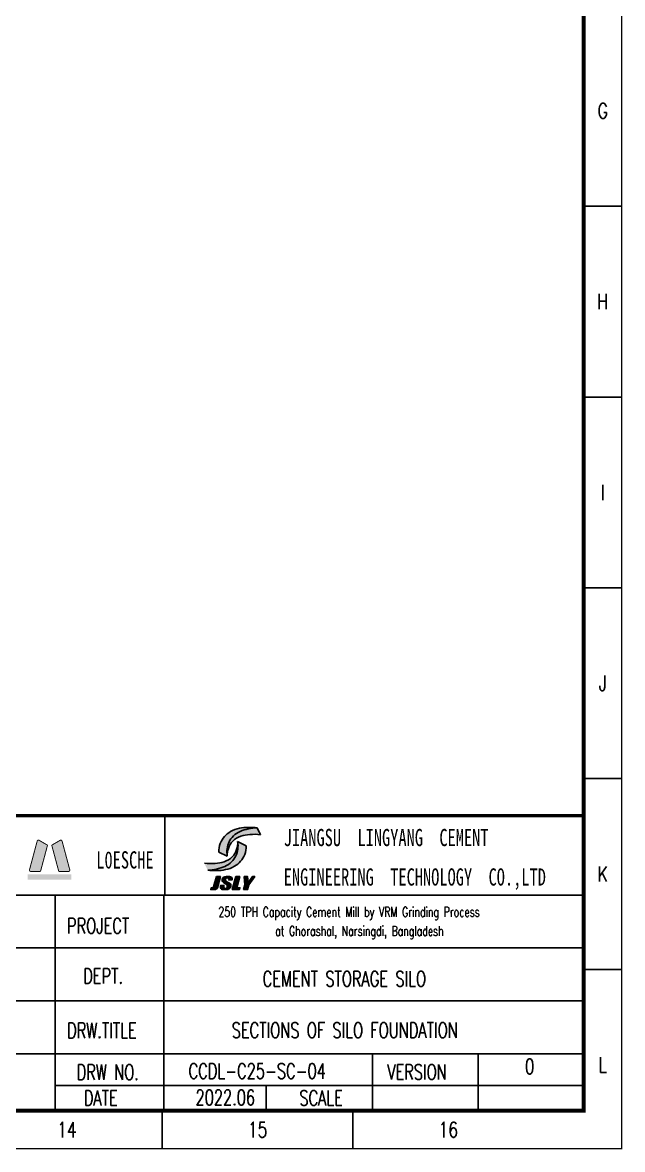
# Model space of a CAD drawing. Extents: x -84745 to 85, y -317996 to 13282.
# Drawn here: x -15646 to 85, y -195808 to -166277 of the extents above; entities that cross this region are included whole.
import ezdxf
from ezdxf.enums import TextEntityAlignment as Align

# ---------------------------------------------------------------- set-up
doc = ezdxf.new("R2010")
doc.units = 0
doc.header["$LTSCALE"] = 2000
doc.header["$MEASUREMENT"] = 0
doc.layers.get('0').update_dxf_attribs({"linetype": 'CONTINUOUS'})
for name, color, linetype in [('22', 7, 'CONTINUOUS'), ('DIM', 7, 'CONTINUOUS'), ('P_OUTER_FRAME', 131, 'CONTINUOUS'), ('TK', 1, 'CONTINUOUS'), ('图层3', 1, 'CONTINUOUS')]:
    doc.layers.add(name, color=color, linetype=linetype)
doc.layers.add('Rahm7', color=7, linetype='CONTINUOUS', lineweight=50)
doc.styles.add('HZFS', font='SIMPLEX', dxfattribs={"width": 0.7, "bigfont": 'HZFS'})
doc.styles.add('HZTXT', font='romans.shx', dxfattribs={"width": 0.7, "bigfont": 'hztxt.shx'})
doc.styles.add('TK-HZ', font='txt.shx', dxfattribs={"width": 0.8, "bigfont": 'hztxt.shx'})

# ---------------------------------------------------------------- blocks, each defined once
blk = doc.blocks.new('A1-1')
at = {"layer": 'TK', "color": 7}
for p, q in [((83100, 24700), (84100, 24700)), ((83100, 19700), (84100, 19700)), ((83100, 14700), (84100, 14700)), ((83100, 9700), (84100, 9700)), ((83100, 4700), (84100, 4700)), ((72050, 999.9999999999997), (72050, -3.410605131648481e-13)), ((77050, 999.9999999999997), (77050, -3.410605131648481e-13))]:
    blk.add_line(p, q, dxfattribs=at)
for points, const_width in [([(0, 0), (84100, 0), (84100, 59400), (3.637978807091713e-12, 59400)], 35), ([(2500, 999.9999999999997), (83100, 999.9999999999997), (83100, 58400), (2500.000000000004, 58400)], 100)]:
    blk.add_lwpolyline(points, close=True, dxfattribs=dict(at, const_width=const_width))
at = {"layer": 'TK', "color": 7, "style": 'TK-HZ', "width": 0.75}
for s, p in [('G', (83600, 27200)), ('H', (83600, 22200)), ('I', (83600, 17200)), ('J', (83600, 12200)), ('K', (83600, 7200)), ('L', (83600, 2199.999999999999)), ('14', (69550, 499.9999999999997)), ('15', (74550, 499.9999999999997)), ('16', (79550, 499.9999999999997))]:
    blk.add_text(s, height=400, dxfattribs=at).set_placement(p, align=Align.MIDDLE_CENTER)

msp = doc.modelspace()

# ---------------------------------------------------------------- hatches: boundary and pattern name
at = {"layer": '图层3'}
h = msp.add_hatch(color=7, dxfattribs=at)
edge = h.paths.add_edge_path()
edge.add_line((-10791.02175340544, -188488.099987724), (-10878.83871339749, -188308.0485372868))
edge.add_arc((-10716.42166166495, -186977.8783432927), 1340.049269097654, 263.0385042875431, 275.3276682807748)
edge.add_arc((-10684.95173051323, -187181.4647462751), 1134.48844079418, 274.6998605609662, 286.4928497704918)
edge.add_arc((-10509.28202683593, -187784.5386816497), 506.3635752953236, 286.806086838574, 315.807049043058)
edge.add_arc((-10490.74935649823, -187801.9735789608), 480.9224354129935, 315.757257035628, 342.2978830709081)
edge.add_arc((-10564.80898044373, -187772.5456470485), 560.4505931885532, 341.7340311697585, 363.1418296780906)
edge.add_arc((-10632.41323500241, -187851.1271289076), 636.6644532519944, -7.974530591755581, 9.885145890416482, ccw=False)
edge.add_arc((-10690.92201709117, -187838.5280431669), 696.3690036495203, 336.3877895710336, 351.66672240315603, ccw=False)
edge.add_arc((-10567.50276864062, -187864.638124169), 573.3922740670555, 314.54036327206575, 333.83780076853, ccw=False)
edge.add_arc((-10584.18000170331, -187841.875950263), 601.3275991421784, 293.6839249742869, 314.15171916344144, ccw=False)
edge.add_arc((-10788.49234331887, -187330.7484334495), 1151.619967609617, 281.526994822637, 292.77784497441183, ccw=False)
edge.add_arc((-10831.34786921854, -187215.0534279879), 1273.6851019351, 271.814343623176, 282.37596303357094, ccw=False)
edge = h.paths.add_edge_path()
edge.add_arc((-9451.00462927784, -188651.677885526), 1273.6851019351, 91.81434362317593, 102.3759630335708)
edge.add_arc((-9493.860155434564, -188535.982880057), 1151.619967609617, 101.5269948226374, 112.7778449744123)
edge.add_arc((-9698.172496770725, -188024.8553632434), 601.3275991421784, 113.6839249742899, 134.1517191634443)
edge.add_arc((-9714.84972983341, -188002.0931893151), 573.3922740670555, 134.5403632720659, 153.8378007685302)
edge.add_arc((-9591.430481148169, -188028.2032703396), 696.3690036495203, 156.3877895710326, 171.6667224031552)
edge.add_arc((-9649.939263236925, -188015.6041845988), 636.6644532519944, 172.0254694082441, 189.8851458904161)
edge.add_arc((-9717.543518052653, -188094.1856664579), 560.4505931885532, 161.7340311697592, 183.1418296780914, ccw=False)
edge.add_arc((-9791.603141998157, -188064.7577345457), 480.9224354129935, 135.7572570356263, 162.2978830709065, ccw=False)
edge.add_arc((-9773.070471638099, -188082.1926318492), 506.3635752953236, 106.8060868385713, 135.8070490430552, ccw=False)
edge.add_arc((-9597.400767983154, -188685.2665672388), 1134.48844079418, 94.6998605609665, 106.49284977049231, ccw=False)
edge.add_arc((-9565.930836809084, -188888.8529702138), 1340.049269097654, 83.03850428754299, 95.32766828077507, ccw=False)
edge.add_line((-9403.513785311237, -187558.6827762212), (-9491.330745303288, -187378.6313257841))
h = msp.add_hatch(color=256, dxfattribs=at)
edge = h.paths.add_edge_path()
edge.add_arc((-9451.00462927784, -188651.677885526), 1273.6851019351, 91.81434362317593, 102.3759630335708)
edge.add_arc((-9493.860155434564, -188535.982880057), 1151.619967609617, 101.5269948226374, 112.7778449744123)
edge.add_arc((-9698.172496770725, -188024.8553632434), 601.3275991421784, 113.6839249742899, 134.1517191634443)
edge.add_arc((-9714.84972983341, -188002.0931893151), 573.3922740670555, 134.5403632720659, 153.8378007685302)
edge.add_arc((-9591.430481148169, -188028.2032703396), 696.3690036495203, 156.3877895710326, 171.6667224031552)
edge.add_arc((-9649.939263236925, -188015.6041845988), 636.6644532519944, 172.0254694082441, 189.8851458904161)
edge.add_line((-10277.15171079452, -188124.9027281265), (-10499.62134279612, -188016.3970386399))
edge.add_arc((-9917.373789684132, -187995.4867432352), 582.6229087851967, 159.0041339266842, 182.0567832290454, ccw=False)
edge.add_arc((-9917.708365523473, -187995.2841338899), 582.2379555405406, 138.5933245921804, 159.0109513617211, ccw=False)
edge.add_arc((-9823.412287445024, -188099.7298099484), 722.2201129398403, 120.6815332711291, 137.3262396746703, ccw=False)
edge.add_arc((-9825.876682249114, -188102.3985871162), 723.2661877119994, 100.49023848739972, 120.4057576188562, ccw=False)
edge.add_arc((-9738.55107084404, -188417.073826858), 1048.970370782993, 89.35716738098301, 102.05115767322758, ccw=False)
edge.add_arc((-9697.722510737583, -189368.8930818375), 2000.93463624019, 84.07954305337381, 90.83214336630772, ccw=False)
edge = h.paths.add_edge_path()
edge.add_arc((-10831.34786921854, -187215.0534279879), 1273.6851019351, 271.8143436231759, 282.3759630335708)
edge.add_arc((-10788.49234331887, -187330.7484334495), 1151.619967609617, 281.5269948226374, 292.7778449744123)
edge.add_arc((-10584.18000170331, -187841.875950263), 601.3275991421784, 293.6839249742898, 314.1517191634444)
edge.add_arc((-10567.50276864062, -187864.638124169), 573.3922740670555, 314.5403632720659, 333.8378007685302)
edge.add_arc((-10690.92201709117, -187838.5280431669), 696.3690036495203, 336.3877895710326, 351.6667224031551)
edge.add_arc((-10632.41323500241, -187851.1271289076), 636.6644532519944, 352.0254694082441, 369.8851458904161)
edge.add_line((-10005.20078742246, -187741.8285853799), (-9782.73115542087, -187850.3342748665))
edge.add_arc((-10364.97870881598, -187871.2445702713), 582.6229087851967, -20.99586607331588, 2.0567832290453794, ccw=False)
edge.add_arc((-10364.64413269351, -187871.447179624), 582.2379555405406, 318.5933245921802, 339.01095136172114, ccw=False)
edge.add_arc((-10458.94021077569, -187767.0015035431), 722.2201129398403, 300.681533271129, 317.32623967467026, ccw=False)
edge.add_arc((-10456.47581624727, -187764.3327263902), 723.2661877119994, 280.49023848739955, 300.40575761885606, ccw=False)
edge.add_arc((-10543.80142765607, -187449.6574866484), 1048.970370782993, 269.357167380983, 282.05115767322764, ccw=False)
edge.add_arc((-10584.62998750548, -186497.838231669), 2000.93463624019, 264.07954305337375, 270.8321433663076, ccw=False)
h = msp.add_hatch(color=7, dxfattribs=at)
edge = h.paths.add_edge_path()
edge.add_line((-10562.68575193848, -188655.9405255477), (-10457.30539997782, -188655.9405255477))
edge.add_line((-10457.30539997782, -188655.9405255477), (-10535.74034513275, -188948.6637255337))
edge.add_arc((-10598.25724308029, -188930.4621048899), 65.11268327326081, 272.75670417891973, 343.76722820794373, ccw=False)
edge.add_line((-10595.1256483544, -188995.4994375344), (-10712.21492823701, -188995.4994375344))
edge.add_line((-10712.21492823701, -188995.4994375344), (-10699.66533731039, -188948.6637255337))
edge.add_line((-10699.66533731039, -188948.6637255337), (-10664.53855323906, -188948.6637255337))
edge.add_arc((-10664.49068850021, -188918.1911005962), 30.47266252908942, 269.9100029855023, 346.6139291427366)
edge.add_line((-10634.84590149041, -188925.2458695333), (-10562.68575193848, -188655.9405255477))
for points in [[(-10298.39848664145, -188787.496802644, -0.2511419047675778), (-10325.0465865929, -188748.8256891455, -0.1802809962157034), (-10313.51862421747, -188702.3063519831, -0.2298123503030846), (-10272.06109016876, -188688.7241350945, -0.2987778944290532), (-10241.98046293969, -188710.4444753166, -0.1167581230564422), (-10241.33676423247, -188743.7574855472), (-10153.51980416964, -188743.7574855472, 0.04620596313758529), (-10153.00599881376, -188702.8338355582, 0.2301799694571179), (-10173.86296398307, -188669.0163515742, 0.1312195344869609), (-10221.90440569561, -188655.9405255478, -0.001048063967756115), (-10308.01656814034, -188655.9405255477, 0.1258214947469522), (-10367.36918843652, -188669.8785619523, 0.2079585992470619), (-10412.94159292917, -188722.6464414309, 0.2107748320120925), (-10404.89505489658, -188787.4687856223, 0.08971967573706857), (-10368.88061307858, -188819.9998541262, -0.007080645828503341), (-10312.07197059433, -188855.5799870576, -0.1329103926387319), (-10280.1135167938, -188890.1190855439, -0.1404228134510136), (-10279.05224475379, -188934.6147534113, -0.2313359390476392), (-10305.24995417635, -188965.3425553973, -0.2244918972090674), (-10352.34376443292, -188962.7999116864, -0.228957674280705), (-10370.08517298217, -188930.6728927131, -0.07577833964634188), (-10363.73916712891, -188890.1190855439), (-10451.55612744878, -188890.1190855439, 0.08626631908596304), (-10455.25952728953, -188944.9569087561, 0.1838695552764637), (-10432.52010683085, -188983.2447588007, 0.1330776402047555), (-10389.25519454967, -188995.4994375344), (-10295.3255498756, -188995.4994375344, 0.1106757647257297), (-10234.09563221525, -188981.0628685887, 0.1927076588128957), (-10186.72529079507, -188917.9351101379, 0.08047215024756946), (-10183.67086839791, -188890.1190855439, 0.1469083402034368), (-10197.16115349273, -188848.1058798741, 0.1072934168420926), (-10240.27503800879, -188816.7564158748, -0.02739552688482303)], [(-10055.05218142386, -188655.9405255477), (-9949.671829466924, -188655.9405255477), (-10028.10677462186, -188948.6637255337), (-9946.14427853118, -188948.6637255337), (-9958.693869737193, -188995.4994375344), (-10146.03671778481, -188995.4994375344)], [(-9834.743289486722, -188655.9405255477), (-9746.926329446242, -188655.9405255477), (-9732.526706018702, -188820.5289757486), (-9617.280632348016, -188655.9405255477), (-9558.735992410437, -188655.9405255477), (-9710.41156586747, -188872.5556935381), (-9743.354242828891, -188995.4994375344), (-9848.734594785825, -188995.4994375344), (-9815.791918081448, -188872.5556935381)]]:
    msp.add_hatch(color=7, dxfattribs=at).paths.add_polyline_path(points)

# ---------------------------------------------------------------- linework, layer by layer
at = {"color": 7}
for p, q in [((-932.1807946984027, -187062.306637549), (-932.1807946760509, -194823.9066375505)), ((-25880.18079402413, -189141.3066375341), (-932.1807950970087, -189141.3066375341)), ((-25880.1807946984, -189141.306637549), (-932.1807946984027, -189141.306637549)), ((-14792.18079468723, -194823.9066375505), (-14792.18079468723, -189141.306637549)), ((-11938.75955671559, -194823.9066375505), (-11938.75955671559, -189141.306637549)), ((-25880.1807946984, -190527.306637549), (-932.1807946984027, -190527.306637549)), ((-25880.1807946984, -191913.306637549), (-932.1807946984027, -191913.306637549)), ((-25880.1807946984, -193299.306637549), (-932.1807946984027, -193299.306637549)), ((-6467.571995289281, -194823.9066375505), (-6467.571995289281, -193299.306637549)), ((-3695.571995293007, -194790.0695383634), (-3695.571995293007, -193299.306637549)), ((-14783.57199530418, -194130.9066375505), (-932.1807946984027, -194130.9066375505)), ((-9259.684594695673, -194790.0695383634), (-9259.684594695673, -194130.9066375505)), ((-25880.1807946984, -194823.9066375505), (-932.1807946760509, -194823.9066375505))]:
    msp.add_line(p, q, dxfattribs=at)
at = {"color": 7, "lineweight": -2}
msp.add_line((-25880.18079404648, -189141.3066375341), (-932.1807950970087, -189141.3066375341), dxfattribs=at)
at = {"color": 7}
for points, const_width in [([(-25880.18079402413, -189141.3066375341), (-25880.18079402413, -187062.3066376235), (-932.1807950970087, -187062.3066376235), (-932.1807950970087, -189141.3066375341)], 83.15999999642372), ([(-25880.1807946984, -187062.306637549), (-932.1807946984027, -187062.306637549)], 83.16)]:
    msp.add_lwpolyline(points, dxfattribs=dict(at, const_width=const_width))
msp.add_lwpolyline([(-25880.18079402413, -187062.3066376235), (-932.1807950038765, -187062.3066376235)], dxfattribs=at)
at = {"layer": '22'}
msp.add_line((-11914.56759469326, -189141.3066375341), (-11914.56759469326, -187062.3066376235), dxfattribs=at)
msp.add_lwpolyline([(-25880.18079402413, -187062.3066376235), (-932.1807950970087, -187062.3066376235), (-932.1807950970087, -189141.3066375341), (-25880.18079402413, -189141.3066375341)], close=True, dxfattribs=at)
at = {"layer": 'Rahm7', "color": 4, "const_width": 24.69851999893785}
for points in [[(-15003.64560710754, -187826.196120442), (-15210.38460517044, -187706.8353042613, 0.4931454260312867), (-15262.28015611436, -187728.3311452951), (-15462.85379002731, -188476.8821376722, 0.4931454260313169), (-15428.65884506445, -188521.4458575558), (-15189.93721271421, -188521.4458575558, 0.3394542588633641), (-15170.85166203345, -188506.8009994488), (-14994.4394644324, -187848.4217149403, 0.3394542588633431)], [(-14867.14674201722, -187826.196120442), (-14660.40774395059, -187706.8353042613, -0.4931454260312867), (-14608.51219301041, -187728.3311452951), (-14407.93855909745, -188476.8821376722, -0.4931454260313169), (-14442.13350405659, -188521.4458575558), (-14680.85513641055, -188521.4458575558, -0.3394542588633641), (-14699.94068709131, -188506.8009994488), (-14876.35288468863, -187848.4217149403, -0.3394542588633431)]]:
    msp.add_lwpolyline(points, format="xyb", close=True, dxfattribs=at)
at = {"layer": 'Rahm7', "color": 4}
for points in [[(-14995.9108713318, -187835.5941634859), (-15245.96841935928, -187697.2778699334), (-15179.37485075112, -188522.7728940781), (-15464.47034473459, -188511.0537163701)], [(-14874.88147779296, -187835.5941634859), (-14624.82392976548, -187697.2778699334), (-14691.41749839599, -188522.7728940781), (-14406.32200441252, -188511.0537163701)], [(-15507.5785545383, -188599.6578375484), (-15507.5785545383, -188735.4996975448), (-14363.21379458274, -188599.6578375484), (-14363.21379458274, -188735.4996975448)]]:
    msp.add_solid(points, dxfattribs=at)
at = {"layer": '图层3', "lineweight": -2}
for p, q in [((-10005.20078749324, -187741.8285853799), (-9782.731155676052, -187850.3342748668)), ((-10277.15171093608, -188124.9027281265), (-10499.62134295817, -188016.3970386397))]:
    msp.add_line(p, q, dxfattribs=at)
at = {"layer": '图层3', "color": 7}
for points in [[(-9491.330745347992, -187378.6313257899), (-9403.513785311237, -187558.6827762212)], [(-10055.05218142386, -188655.9405255477), (-9949.671829466924, -188655.9405255477), (-10028.10677462186, -188948.6637255337), (-9946.14427853118, -188948.6637255337), (-9958.693869737193, -188995.4994375344), (-10146.03671778481, -188995.4994375344), (-10055.05218142386, -188655.9405255477)], [(-9834.743289486722, -188655.9405255477), (-9746.926329446242, -188655.9405255477), (-9732.526706018702, -188820.5289757486), (-9617.280632348016, -188655.9405255477), (-9558.735992410437, -188655.9405255477), (-9710.41156586747, -188872.5556935381), (-9743.354242828891, -188995.4994375344), (-9848.734594785825, -188995.4994375344), (-9815.791918081448, -188872.5556935381), (-9834.743289486722, -188655.9405255477)]]:
    msp.add_lwpolyline(points, dxfattribs=at)
for points in [[(-10562.68575193848, -188655.9405255477), (-10457.30539997782, -188655.9405255477), (-10535.74034513275, -188948.6637255337, -0.3201531493792165), (-10595.1256483544, -188995.4994375344), (-10712.21492823701, -188995.4994375344), (-10699.66533731039, -188948.6637255337), (-10664.53855323906, -188948.6637255337, 0.3477668753080308), (-10634.84590149041, -188925.2458695333), (-10562.68575193848, -188655.9405255477)], [(-10241.33676423247, -188743.7574855472), (-10153.51980416964, -188743.7574855472, 0.0462059631375794), (-10153.00599881376, -188702.8338355582, 0.2301799694577722), (-10173.86296398307, -188669.0163515742, 0.1312195344863262), (-10221.9044056956, -188655.9405255477, -0.0010480639679087), (-10308.01656814034, -188655.9405255477, 0.1258214947472077), (-10367.36918843652, -188669.8785619523, 0.2079585992469012), (-10412.94159292917, -188722.6464414309, 0.2107748320121328), (-10404.89505489658, -188787.4687856223, 0.0897196757371572), (-10368.88061307858, -188819.9998541262, -0.0073534545367111), (-10309.90360339473, -188856.9828837078, -0.1256223479452962), (-10280.1135167938, -188890.1190855439, -0.1430227817727291), (-10279.26424017663, -188935.4107923071, -0.2266212556883574), (-10305.24995417635, -188965.3425553973, -0.2244918972088056), (-10352.34376443292, -188962.7999116864, -0.228957674281067), (-10370.08517298217, -188930.6728927131, -0.0757783396464312), (-10363.73916712891, -188890.1190855439), (-10451.55612744878, -188890.1190855439, 0.0862663190859946), (-10455.25952728953, -188944.9569087561, 0.1838695552757364), (-10432.52010683085, -188983.2447588007, 0.1388917047545442), (-10387.29217629622, -188995.4994375344), (-10295.3255498756, -188995.4994375344, 0.1106757647257923), (-10234.09563221525, -188981.0628685887, 0.1927076588121154), (-10186.72529079507, -188917.9351101379, 0.0804721502476905), (-10183.67086839791, -188890.1190855439, 0.146908340203339), (-10197.16115349273, -188848.1058798741, 0.108689979316381), (-10240.91068834554, -188816.4784979458, -0.0271034612296109), (-10298.39848664145, -188787.496802644, -0.2462327308361304), (-10324.93609795089, -188749.7380858894, -0.1837402859676498), (-10313.51862421747, -188702.3063519831, -0.2298123503036893), (-10272.06109016876, -188688.7241350945, -0.2987778944287702), (-10241.98046293969, -188710.4444753166, -0.1167581230562819), (-10241.33676423247, -188743.7574855472), (-10241.33676423247, -188743.7574855472)]]:
    msp.add_lwpolyline(points, format="xyb", dxfattribs=at)
at = {"layer": '图层3'}
for centre, radius, start, end in [((-9823.412287560508, -188099.7298099484), 722.2201129399028, 120.6815327365648, 137.3262393628817), ((-9825.876682297543, -188102.3985871162), 723.2661877118699, 100.490238135836, 120.405757457977), ((-9698.17249690856, -188024.8553632434), 601.3275991419393, 113.6839249243225, 134.1517190036083), ((-9738.551070866391, -188417.073826858), 1048.97037078294, 89.35716699514899, 102.0511576302158), ((-9493.860155341432, -188535.982880057), 1151.619967609566, 101.5269947565257, 112.7778443888817), ((-9697.722510804639, -189368.8930818375), 2000.934636240178, 84.07954322972626, 90.83214373064949), ((-9451.00462920706, -188651.677885526), 1273.685101935116, 91.81434408864901, 102.375962808076), ((-9917.373789591, -187995.4867432352), 582.6229087851967, 159.0041336268503, 182.0567832018147), ((-9917.708365642682, -187995.2841338824), 582.237955541739, 138.5933247758407, 159.0109511662237), ((-9591.43048121895, -188028.2032703321), 696.3690036495984, 156.3877896818803, 171.66672259061), ((-9714.849729926542, -188002.0931893151), 573.3922740670555, 134.540363247604, 153.8378009087273), ((-10632.41323507319, -187851.1271289002), 636.6644532519944, 352.0254693885911, 9.885145846692582), ((-9649.939263356135, -188015.6041845988), 636.6644532519944, 172.0254693885911, 189.8851458466926), ((-10690.92201720665, -187838.5280431594), 696.3690036495984, 336.3877896818803, 351.66672259061), ((-10364.64413278665, -187871.447179624), 582.237955541739, 318.5933247758408, 339.0109511662237), ((-10364.97870883833, -187871.2445702713), 582.6229087851967, 339.0041336268503, 2.056783201814683), ((-10788.49234327044, -187330.7484334495), 1151.619967609566, 281.5269947565257, 292.7778443888816), ((-10584.18000172566, -187841.875950263), 601.3275991419393, 293.6839249243223, 314.1517190036083), ((-10456.47581613179, -187764.3327263902), 723.2661877118699, 280.490238135836, 300.405757457977), ((-10567.50276868533, -187864.6381241764), 573.3922740670555, 314.540363247604, 333.8378009087273), ((-10458.94021086882, -187767.0015035431), 722.2201129399028, 300.6815327365648, 317.3262393628817), ((-10831.34786921854, -187215.0534279804), 1273.685101935116, 271.814344088649, 282.3759628080759), ((-10584.62998762097, -186497.8382316615), 2000.934636240178, 264.0795432297263, 270.8321437306495), ((-10543.8014277492, -187449.6574866484), 1048.97037078294, 269.357166995149, 282.0511576302156)]:
    msp.add_arc(centre, radius, start, end, dxfattribs=at)
at = {"layer": '图层3', "color": 7}
for centre, radius, start, end in [((-9698.17249690856, -188024.8553632434), 601.3275991419393, 113.6839249243225, 134.1517190036083), ((-9493.860155341432, -188535.982880057), 1151.619967609566, 101.5269947565257, 112.7778443888817), ((-9451.00462920706, -188651.677885526), 1273.685101935116, 91.81434408864901, 102.375962808076), ((-9591.43048121895, -188028.2032703321), 696.3690036495984, 156.3877896818803, 171.66672259061), ((-9791.603142046586, -188064.7577345308), 480.9224354128841, 135.7572570087972, 162.2978832905539), ((-9714.849729926542, -188002.0931893151), 573.3922740670555, 134.540363247604, 153.8378009087273), ((-9773.07047177966, -188082.1926318492), 506.3635752956684, 106.8060867167277, 135.8070492603177), ((-10564.8089803506, -187772.5456470336), 560.4505931884723, 341.7340311781528, 3.14182982531829), ((-10632.41323507319, -187851.1271289002), 636.6644532519944, 352.0254693885911, 9.885145846692582), ((-9597.400768098638, -188685.2665672313), 1134.488440794117, 94.69986058237957, 106.4928499203927), ((-9565.930836902216, -188888.8529702138), 1340.049269097799, 83.03850438745597, 95.32766843528134), ((-9649.939263356135, -188015.6041845988), 636.6644532519944, 172.0254693885911, 189.8851458466926), ((-9717.543518075005, -188094.1856664579), 560.4505931884723, 161.7340311781528, 183.1418298253183), ((-10490.74935659136, -187801.9735789608), 480.9224354128841, 315.7572570087972, 342.2978832905538), ((-10690.92201720665, -187838.5280431594), 696.3690036495984, 336.3877896818803, 351.66672259061), ((-10716.42166173573, -186977.8783432927), 1340.049269097799, 263.0385043874558, 275.3276684352813), ((-10684.95173053558, -187181.4647462751), 1134.488440794117, 274.6998605823796, 286.4928499203926), ((-10788.49234327044, -187330.7484334495), 1151.619967609566, 281.5269947565257, 292.7778443888816), ((-10509.28202685829, -187784.5386816497), 506.3635752956684, 286.8060867167277, 315.8070492603177), ((-10584.18000172566, -187841.875950263), 601.3275991419393, 293.6839249243223, 314.1517190036083), ((-10567.50276868533, -187864.6381241764), 573.3922740670555, 314.540363247604, 333.8378009087273), ((-10831.34786921854, -187215.0534279804), 1273.685101935116, 271.814344088649, 282.3759628080759)]:
    msp.add_arc(centre, radius, start, end, dxfattribs=at)

# ---------------------------------------------------------------- block references
at = {"layer": 'TK', "color": 7}
msp.add_blockref('A1-1', (-84032.18079467615, -195790.0695383634), dxfattribs=at)

# ---------------------------------------------------------------- texts
at = {"color": 7, "style": 'HZFS', "width": 0.7}
for s, p in [('  PROJECT', (-14864.39915935065, -190147.2299105983)), ('  DEPT.', (-14438.83353934924, -191462.1814229201)), ('DRW.TITLE', (-14477.29099755849, -192888.9075884904)), (' DRW NO.', (-14418.20334454368, -193983.3435588415)), ('VERSION', (-6080.688947064087, -193978.4591934468)), ('  DATE', (-14421.41878320764, -194659.6883377146)), ('SCALE', (-8385.643216640905, -194659.6883377071))]:
    msp.add_text(s, height=400, dxfattribs=at).set_placement(p)
at = {"color": 7, "char_height": 451.1619942568222, "width": 162378.9060800842, "attachment_point": 1, "style": 'HZFS'}
for s, insert in [('{\\fSimSun|b0|i0|c134|p54;JIANGSU  LINGYANG  CEMENT  }', (-8797.90862425904, -187407.6427426647)), ('{\\fSimSun|b0|i0|c134|p54;L0ESCHE}', (-13712.46136312674, -187993.9618126388)), ('{\\fSimSun|b0|i0|c134|p54;ENGINEERING  TECHNOLOGY  CO.,LTD}', (-8797.90862425904, -188441.5987426202))]:
    msp.add_mtext(s, dxfattribs=dict(at, insert=insert))
at = {"layer": 'DIM', "width": 0.7}
for s, height, style, p in [('250 TPH Capacity Cement Mill by VRM Grinding Process ', 256, 'HZTXT', (-10508.5911007376, -189709.4327351365)), ('at Ghorashal, Narsingdi, Bangladesh', 256, 'HZTXT', (-9019.839673586754, -190209.4327351365)), ('0', 400, 'HZFS', (-2469.542366729334, -193831.2899262022)), ('2022.06', 400, 'HZFS', (-11109.57482035573, -194646.2338873829))]:
    msp.add_text(s, height=height, dxfattribs=dict(at, style=style)).set_placement(p)
at = {"layer": 'P_OUTER_FRAME', "style": 'HZFS', "width": 0.7}
for s, p in [('CEMENT STORAGE SILO', (-7206.963904245058, -191336.0167356211)), ('SECTIONS OF SILO FOUNDATION', (-7195.451766795712, -192683.1799809141)), ('CCDL-C25-SC-04', (-9492.161370792543, -193752.6804246973))]:
    msp.add_text(s, height=400, dxfattribs=at).set_placement(p, align=Align.MIDDLE)

doc.saveas('drawing.dxf')
